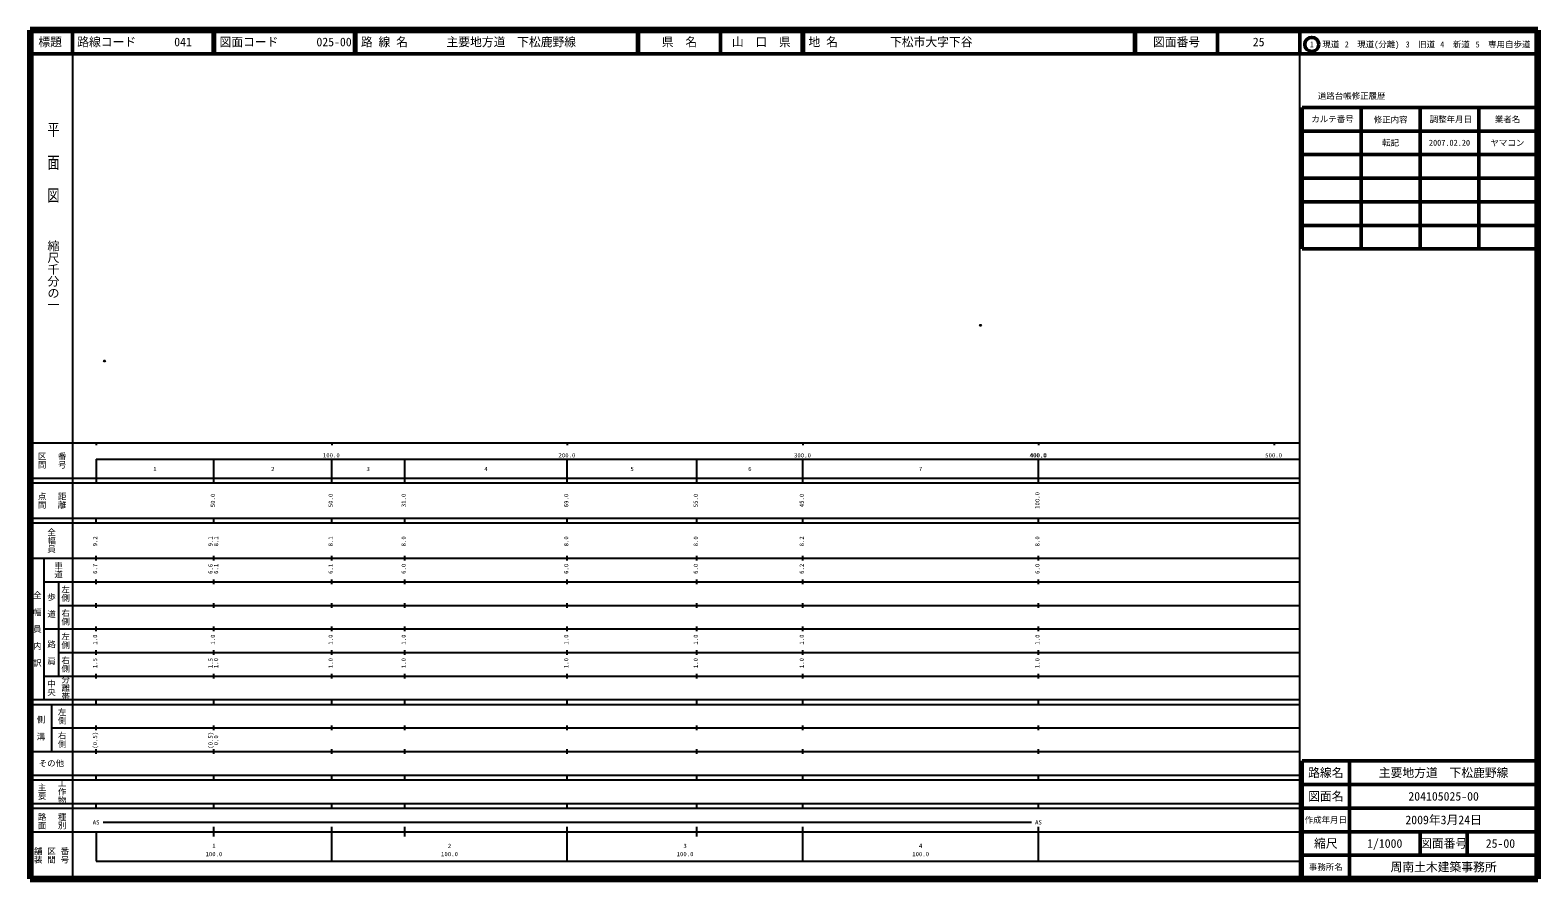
# Model space of a CAD drawing. Units: millimetres on the paper. Extents: x 40 to 680, y 20 to 380.
import ezdxf
from ezdxf.enums import TextEntityAlignment as Align

# ---------------------------------------------------------------- set-up
doc = ezdxf.new("R2010")
doc.units = ezdxf.units.MM
doc.header["$PDMODE"] = 32
doc.header["$PDSIZE"] = 0.5
doc.layers.add('M-OTRS', color=6, linetype='Continuous')
doc.layers.add('M-TTL-TXT', color=7, linetype='Continuous')
for name, color, linetype, lineweight in [('M-TTL', 2, 'Continuous', 140), ('M-TTL-BAND', 7, 'Continuous', 25), ('M-TTL-FRAM', 2, 'Continuous', 50), ('M-TTL-LINE', 7, 'Continuous', 50)]:
    doc.layers.add(name, color=color, linetype=linetype, lineweight=lineweight)
doc.styles.add('@ＭＳ ゴシック', font='')
doc.styles.add('ＭＳ ゴシック', font='')
doc.styles.get('@ＭＳ ゴシック').set_extended_font_data('@MS Gothic')
doc.styles.get('ＭＳ ゴシック').set_extended_font_data('MS Gothic')

msp = doc.modelspace()

# ---------------------------------------------------------------- linework, layer by layer
at = {"layer": 'M-OTRS'}
for p in [(443.412, 254.763), (71.582, 239.691)]:
    msp.add_point(p, dxfattribs=at)
at = {"layer": 'M-TTL'}
for p, q in [((40, 380), (40, 20)), ((680, 380), (40, 380)), ((680, 20), (680, 380)), ((40, 20), (680, 20))]:
    msp.add_line(p, q, dxfattribs=at)
at = {"layer": 'M-TTL-BAND'}
for p, q in [((58, 370), (58, 20)), ((579, 20), (579, 370)), ((40, 205), (579, 205)), ((68, 205), (68, 204)), ((168, 205), (168, 204)), ((268, 205), (268, 204)), ((368, 205), (368, 204)), ((468, 205), (468, 204)), ((568, 205), (568, 204)), ((68, 198), (579, 198)), ((68, 198), (68, 188)), ((118, 188), (118, 198)), ((168, 188), (168, 198)), ((199, 188), (199, 198)), ((268, 188), (268, 198)), ((323, 188), (323, 198)), ((368, 188), (368, 198)), ((468, 188), (468, 198)), ((40, 190), (579, 190)), ((40, 188), (579, 188)), ((40, 173), (579, 173)), ((68, 171), (68, 173)), ((118, 171), (118, 173)), ((168, 171), (168, 173)), ((199, 171), (199, 173)), ((268, 171), (268, 173)), ((323, 171), (323, 173)), ((368, 171), (368, 173)), ((468, 171), (468, 173)), ((40, 171), (579, 171)), ((40, 156), (579, 156)), ((46, 96), (46, 156)), ((68, 155), (68, 157)), ((118, 155), (118, 157)), ((168, 155), (168, 157)), ((199, 155), (199, 157)), ((268, 155), (268, 157)), ((323, 155), (323, 157)), ((368, 155), (368, 157)), ((468, 155), (468, 157)), ((46, 146), (579, 146)), ((52, 146), (52, 106)), ((68, 145), (68, 147)), ((118, 145), (118, 147)), ((168, 145), (168, 147)), ((199, 145), (199, 147)), ((268, 145), (268, 147)), ((323, 145), (323, 147)), ((368, 145), (368, 147)), ((468, 145), (468, 147)), ((52, 136), (579, 136)), ((68, 135), (68, 137)), ((118, 135), (118, 137)), ((168, 135), (168, 137)), ((199, 135), (199, 137)), ((268, 135), (268, 137)), ((323, 135), (323, 137)), ((368, 135), (368, 137)), ((468, 135), (468, 137)), ((46, 126), (579, 126)), ((68, 125), (68, 127)), ((118, 125), (118, 127)), ((168, 125), (168, 127)), ((199, 125), (199, 127)), ((268, 125), (268, 127)), ((323, 125), (323, 127)), ((368, 125), (368, 127)), ((468, 125), (468, 127)), ((52, 116), (579, 116)), ((68, 115), (68, 117)), ((118, 115), (118, 117)), ((168, 115), (168, 117)), ((199, 115), (199, 117)), ((268, 115), (268, 117)), ((323, 115), (323, 117)), ((368, 115), (368, 117)), ((468, 115), (468, 117)), ((46, 106), (579, 106)), ((68, 105), (68, 107)), ((118, 105), (118, 107)), ((168, 105), (168, 107)), ((199, 105), (199, 107)), ((268, 105), (268, 107)), ((323, 105), (323, 107)), ((368, 105), (368, 107)), ((468, 105), (468, 107)), ((40, 96), (579, 96)), ((68, 94), (68, 96)), ((118, 94), (118, 96)), ((168, 94), (168, 96)), ((199, 94), (199, 96)), ((268, 94), (268, 96)), ((323, 94), (323, 96)), ((368, 94), (368, 96)), ((468, 94), (468, 96)), ((40, 94), (579, 94)), ((49, 94), (49, 74)), ((49, 84), (579, 84)), ((68, 83), (68, 85)), ((118, 83), (118, 85)), ((168, 83), (168, 85)), ((199, 83), (199, 85)), ((268, 83), (268, 85)), ((323, 83), (323, 85)), ((368, 83), (368, 85)), ((468, 83), (468, 85)), ((40, 74), (579, 74)), ((68, 73), (68, 75)), ((118, 73), (118, 75)), ((168, 73), (168, 75)), ((199, 73), (199, 75)), ((268, 73), (268, 75)), ((323, 73), (323, 75)), ((368, 73), (368, 75)), ((468, 73), (468, 75)), ((40, 64), (579, 64)), ((68, 62), (68, 64)), ((118, 62), (118, 64)), ((168, 62), (168, 64)), ((199, 62), (199, 64)), ((268, 62), (268, 64)), ((323, 62), (323, 64)), ((368, 62), (368, 64)), ((468, 62), (468, 64)), ((40, 62), (579, 62)), ((40, 52), (579, 52)), ((68, 50), (68, 52)), ((118, 50), (118, 52)), ((168, 50), (168, 52)), ((199, 50), (199, 52)), ((268, 50), (268, 52)), ((323, 50), (323, 52)), ((368, 50), (368, 52)), ((468, 50), (468, 52)), ((40, 50), (579, 50)), ((40, 40), (579, 40)), ((68, 40), (68, 27.5)), ((71, 44), (465, 44)), ((118, 38), (118, 42)), ((168, 27.5), (168, 42)), ((199, 38), (199, 42)), ((268, 27.5), (268, 42)), ((323, 38), (323, 42)), ((368, 27.5), (368, 42)), ((468, 27.5), (468, 42)), ((68, 27.5), (579, 27.5))]:
    msp.add_line(p, q, dxfattribs=at)
at = {"layer": 'M-TTL-FRAM'}
for p, q in [((580, 347.197), (580, 287.197)), ((580, 347.197), (680, 347.197)), ((580, 287.197), (680, 287.197)), ((680, 70), (580, 70)), ((580, 70), (580, 20))]:
    msp.add_line(p, q, dxfattribs=at)
at = {"layer": 'M-TTL-LINE'}
for p, q in [((58, 380), (58, 370)), ((117.75, 380), (117.75, 370)), ((118.25, 380), (118.25, 370)), ((177.75, 380), (177.75, 370)), ((178.25, 380), (178.25, 370)), ((297.75, 380), (297.75, 370)), ((298.25, 380), (298.25, 370)), ((333, 380), (333, 370)), ((367.75, 380), (367.75, 370)), ((368.25, 380), (368.25, 370)), ((508.747, 380), (508.747, 370)), ((509.247, 380), (509.247, 370)), ((543.997, 380), (543.997, 370)), ((579, 380), (579, 370)), ((40, 370), (680, 370)), ((605, 347.197), (605, 287.197)), ((630, 347.197), (630, 287.197)), ((655, 347.197), (655, 287.197)), ((580, 337.197), (680, 337.197)), ((580, 327.197), (680, 327.197)), ((580, 317.197), (680, 317.197)), ((580, 307.197), (680, 307.197)), ((580, 297.197), (680, 297.197)), ((600, 70), (600, 20)), ((680, 60), (580, 60)), ((680, 50), (580, 50)), ((680, 40), (580, 40)), ((630, 40), (630, 30)), ((650, 40), (650, 30)), ((680, 30), (580, 30))]:
    msp.add_line(p, q, dxfattribs=at)
msp.add_circle((584.031, 373.958), 3, dxfattribs=at)

# ---------------------------------------------------------------- texts
at = {"layer": 'M-TTL-BAND', "style": '@ＭＳ ゴシック', "width": 1.4}
msp.add_text('平  面  図', height=3.666, rotation=270, dxfattribs=at).set_placement((49.777, 306.475), align=Align.MIDDLE_RIGHT)
at = {"layer": 'M-TTL-BAND', "style": '@ＭＳ ゴシック'}
msp.add_text('縮尺千分の一', height=3.666, rotation=270, dxfattribs=at).set_placement((49.777, 261.03), align=Align.MIDDLE_RIGHT)
for s, p in [('区間', (45, 197.5)), ('番号', (53.5, 197.5)), ('点間', (45, 180.5)), ('距離', (53.5, 180.5)), ('全幅員', (49, 163.5)), ('車道', (52, 151)), ('全\u3000幅\u3000員\u3000内\u3000訳', (43, 126)), ('歩\u3000道', (49, 136)), ('左側', (55, 141)), ('右側', (55, 131)), ('左側', (55, 121)), ('路\u3000肩', (49, 116)), ('右側', (55, 111)), ('中央', (49, 101)), ('分離帯', (55, 101)), ('左側', (53.5, 89)), ('側\u3000溝', (44.5, 84)), ('右側', (53.5, 79)), ('主要', (45, 57)), ('工作物', (53.5, 57)), ('路面', (45, 44.5)), ('種別', (53.5, 44.5)), ('舗装', (43.333, 30)), ('区間', (49, 30)), ('番号', (54.667, 30))]:
    msp.add_text(s, height=2.566, rotation=270, dxfattribs=at).set_placement(p, align=Align.MIDDLE_CENTER)
at = {"layer": 'M-TTL-BAND', "style": 'ＭＳ ゴシック'}
for s, p in [('100.0', (167.844, 198.195)), ('200.0', (267.844, 198.195)), ('300.0', (367.844, 198.195)), ('400.0', (467.844, 198.195)), ('400.0', (468, 198.195)), ('500.0', (567.844, 198.195)), ('1', (93, 192.405)), ('2', (143, 192.405)), ('3', (183.5, 192.405)), ('4', (233.5, 192.405)), ('5', (295.5, 192.405)), ('6', (345.5, 192.405)), ('7', (418, 192.405)), ('AS', (68, 42.5)), ('AS', (468, 42.5)), ('1', (118, 32.523)), ('2', (218, 32.523)), ('3', (318, 32.523)), ('4', (418, 32.523)), ('100.0', (118, 29.033)), ('100.0', (218, 29.033)), ('100.0', (318, 29.033)), ('100.0', (418, 29.033))]:
    msp.add_text(s, height=1.833, dxfattribs=at).set_placement(p, align=Align.BOTTOM_CENTER)
for s, p in [('50.0', (119, 180.5)), ('50.0', (169, 180.5)), ('31.0', (200, 180.5)), ('69.0', (269, 180.5)), ('55.0', (324, 180.5)), ('45.0', (369, 180.5)), ('100.0', (469, 180.5)), ('9.2', (69, 163.174)), ('9.1', (118, 163.174)), ('8.1', (120.37, 163.174)), ('8.1', (169, 163.174)), ('8.0', (200, 163.174)), ('8.0', (269, 163.174)), ('8.0', (324, 163.174)), ('8.2', (369, 163.174)), ('8.0', (469, 163.174)), ('6.7', (69, 151.5)), ('6.6', (118, 151.5)), ('6.1', (120.37, 151.5)), ('6.1', (169, 151.5)), ('6.0', (200, 151.5)), ('6.0', (269, 151.5)), ('6.0', (324, 151.5)), ('6.2', (369, 151.5)), ('6.0', (469, 151.5)), ('1.0', (69, 121.5)), ('1.0', (119, 121.5)), ('1.0', (169, 121.5)), ('1.0', (200, 121.5)), ('1.0', (269, 121.5)), ('1.0', (324, 121.5)), ('1.0', (369, 121.5)), ('1.0', (469, 121.5)), ('1.5', (69, 111.5)), ('1.5', (118, 111.5)), ('1.0', (120.37, 111.5)), ('1.0', (169, 111.5)), ('1.0', (200, 111.5)), ('1.0', (269, 111.5)), ('1.0', (324, 111.5)), ('1.0', (369, 111.5)), ('1.0', (469, 111.5)), ('(0.5)', (69, 78.764)), ('(0.5)', (118, 78.764)), ('0.0', (120.37, 78.764))]:
    msp.add_text(s, height=1.833, rotation=90, dxfattribs=at).set_placement(p, align=Align.BOTTOM_CENTER)
msp.add_text('その他', height=2.566, dxfattribs=at).set_placement((49, 69), align=Align.MIDDLE_CENTER)
at = {"layer": 'M-TTL-TXT', "style": 'ＭＳ ゴシック'}
for s, height, p in [('標題', 3.666, (48.5, 375)), ('県\u3000名', 3.666, (315.625, 375)), ('山\u3000口\u3000県', 3.666, (350.375, 375)), ('図面番号', 3.666, (526.622, 375)), ('25', 3.666, (561.497, 375)), ('1\u3000現道', 2.566, (589.448, 373.958)), ('2\u3000現道(分離)', 2.566, (609.619, 373.958)), ('3\u3000旧道', 2.566, (630.121, 373.958)), ('4\u3000新道', 2.566, (644.824, 373.958)), ('5\u3000専用自歩道', 2.566, (665.228, 373.958)), ('道路台帳修正履歴', 2.566, (600.968, 352.113)), ('カルテ番号', 2.566, (592.839, 342.277)), ('修正内容', 2.566, (617.509, 342.023)), ('調整年月日', 2.566, (643.089, 342.197)), ('業者名', 2.566, (667.134, 342.197)), ('転記', 2.566, (617.5, 332.245)), ('2007.02.20', 2.566, (642.5, 332.245)), ('ヤマコン', 2.566, (667.077, 332.189)), ('路線名', 3.666, (590, 65)), ('路線名', 3.666, (590, 65)), ('主要地方道\u3000下松鹿野線', 3.666, (640, 65)), ('図面名', 3.666, (590, 55)), ('図面名', 3.666, (590, 55)), ('204105025-00', 3.666, (640, 55)), ('作成年月日', 2.566, (590, 45)), ('作成年月日', 2.566, (590, 45)), ('2009年3月24日', 3.666, (640, 45)), ('縮尺', 3.666, (590, 35)), ('縮尺', 3.666, (590, 35)), ('1/1000', 3.666, (615, 35)), ('図面番号', 3.666, (640, 35)), ('図面番号', 3.666, (640, 35)), ('25-00', 3.666, (664.125, 35)), ('事務所名', 2.566, (590, 25)), ('事務所名', 2.566, (590, 25)), ('周南土木建築事務所', 3.666, (640, 25))]:
    msp.add_text(s, height=height, dxfattribs=at).set_placement(p, align=Align.MIDDLE_CENTER)
for s, p in [('路線コード', (60, 375)), ('041', (101.142, 375)), ('図面コード', (120.38, 375)), ('025-00', (161.521, 375)), ('路 線 名', (180.38, 375)), ('主要地方道\u3000下松鹿野線', (216.734, 375)), ('地 名', (370.38, 375)), ('下松市大字下谷', (405.024, 375))]:
    msp.add_text(s, height=3.666, dxfattribs=at).set_placement(p, align=Align.MIDDLE_LEFT)

doc.saveas('drawing.dxf')
